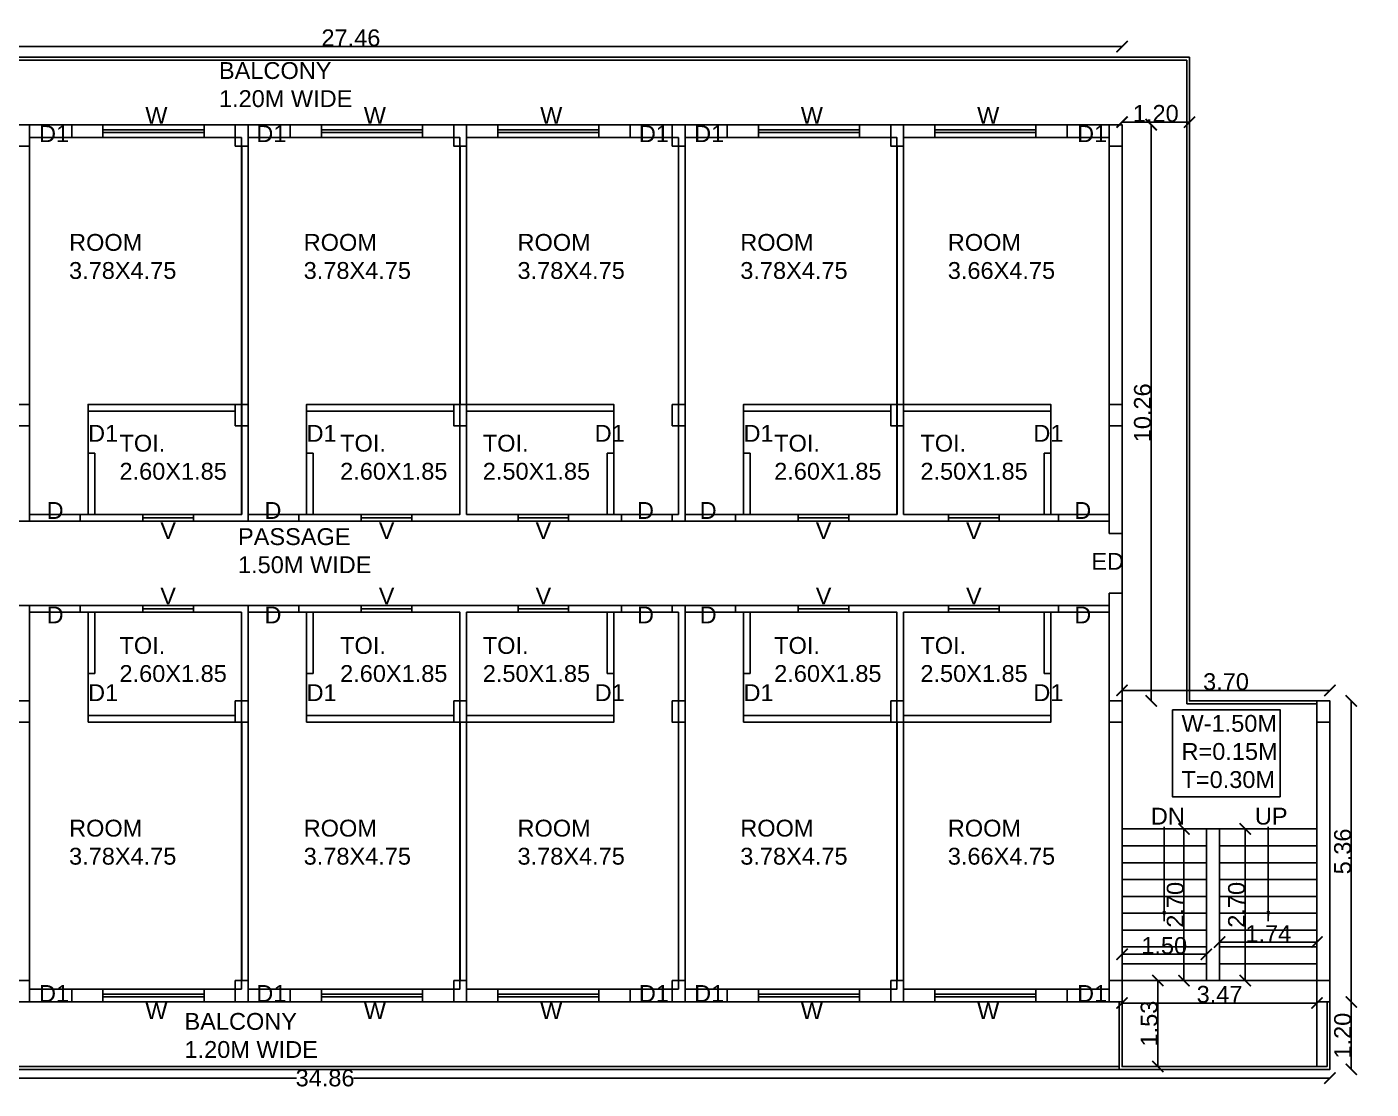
# Model space of a CAD drawing. Header units: metres. Extents: x 0 to 242, y 0 to 134.
# Drawn here: x 71.13 to 95.06, y 63.17 to 82.08 of the extents above; entities that cross this region are included whole.
import ezdxf

# ---------------------------------------------------------------- set-up
doc = ezdxf.new("R2010")
doc.units = ezdxf.units.M
doc.header["$MEASUREMENT"] = 0
doc.styles.get("Standard").update_dxf_attribs({"font": 'arial.ttf'})
doc.styles.add('STYLUSBT', font='arial.ttf')
doc.dimstyles.get("Standard").update_dxf_attribs({"dimtxt": 0.18, "dimasz": 0.18, "dimexe": 0.18, "dimexo": 0.0625, "dimgap": 0.09, "dimtad": 0, "dimtih": 1, "dimtoh": 1, "dimdec": 4, "dimzin": 0, "dimdsep": 46, "dimtxsty": 'Standard', "dimcen": 0.09, "dimadec": 0, "dimazin": 0, "dimtfac": 1, "dimtdec": 4, "dimtofl": 0, "dimtmove": 0, "dimatfit": 3, "dimfxl": 1, "dimtolj": 1, "dimtzin": 0, "dimarcsym": 0})
doc.dimstyles.new('STANDARD$0', dxfattribs={"dimtxt": 0.3, "dimasz": 0.2, "dimexe": 0.0625, "dimexo": 1, "dimgap": 0, "dimtad": 1, "dimtoh": 1, "dimzin": 0, "dimdsep": 46, "dimtxsty": 'STYLUSBT', "dimblk": 'ARCHTICK', "dimcen": 0.09375, "dimse1": 1, "dimse2": 1, "dimadec": 0, "dimazin": 0, "dimtfac": 1, "dimtofl": 0, "dimtmove": 2, "dimatfit": 3, "dimldrblk": 'ARCHTICK', "dimfxl": 1, "dimtolj": 1, "dimtzin": 0, "dimarcsym": 0})

# ---------------------------------------------------------------- blocks, each defined once
blk = doc.blocks.new('_ArchTick')
at = {"color": 0, "linetype": 'ByBlock', "const_width": 0.15}
blk.add_lwpolyline([(-0.5, -0.5), (0.5, 0.5)], dxfattribs=at)
blk = doc.blocks.new('*D80')
at = {"color": 0, "lineweight": -2, "transparency": 16777216}
blk.add_line((63.171, 81.731), (90.631, 81.731), dxfattribs=at)
at = {"layer": 'DEFPOINTS', "color": 0, "transparency": 16777216}
for p in [(90.631, 81.731), (63.171, 80.34), (90.631, 80.34)]:
    blk.add_point(p, dxfattribs=at)
at = {"color": 0, "lineweight": -2, "transparency": 16777216, "xscale": 0.2, "yscale": 0.2, "zscale": 0.2, "rotation": 180}
blk.add_blockref('_ArchTick', (63.171, 81.731), dxfattribs=at)
at = {"color": 0, "lineweight": -2, "transparency": 16777216, "xscale": 0.2, "yscale": 0.2, "zscale": 0.2}
blk.add_blockref('_ArchTick', (90.631, 81.731), dxfattribs=at)
at = {"color": 0, "transparency": 16777216, "insert": (76.901, 81.884), "char_height": 0.3, "attachment_point": 5, "style": 'STYLUSBT'}
blk.add_mtext('\\A1;27.46', dxfattribs=at)
blk = doc.blocks.new('*D83')
at = {"color": 0, "lineweight": -2, "transparency": 16777216}
blk.add_line((91.149, 80.34), (91.149, 70.08), dxfattribs=at)
at = {"layer": 'DEFPOINTS', "color": 0, "transparency": 16777216}
for p in [(90.631, 80.34), (90.631, 70.08), (91.149, 70.08)]:
    blk.add_point(p, dxfattribs=at)
at = {"color": 0, "lineweight": -2, "transparency": 16777216, "xscale": 0.2, "yscale": 0.2, "zscale": 0.2}
for p, rotation in [((91.149, 80.34), 90), ((91.149, 70.08), 270)]:
    blk.add_blockref('_ArchTick', p, dxfattribs=dict(at, rotation=rotation))
at = {"color": 0, "transparency": 16777216, "insert": (90.995, 75.21), "char_height": 0.3, "attachment_point": 5, "rotation": 90, "style": 'STYLUSBT'}
blk.add_mtext('\\A1;10.26', dxfattribs=at)
blk = doc.blocks.new('*D84')
at = {"color": 0, "lineweight": -2, "transparency": 16777216}
blk.add_line((90.631, 70.268), (94.331, 70.268), dxfattribs=at)
at = {"layer": 'DEFPOINTS', "color": 0, "transparency": 16777216}
for p in [(94.331, 70.268), (90.631, 70.08), (94.331, 70.08)]:
    blk.add_point(p, dxfattribs=at)
at = {"color": 0, "lineweight": -2, "transparency": 16777216, "xscale": 0.2, "yscale": 0.2, "zscale": 0.2, "rotation": 180}
blk.add_blockref('_ArchTick', (90.631, 70.268), dxfattribs=at)
at = {"color": 0, "lineweight": -2, "transparency": 16777216, "xscale": 0.2, "yscale": 0.2, "zscale": 0.2}
blk.add_blockref('_ArchTick', (94.331, 70.268), dxfattribs=at)
at = {"color": 0, "transparency": 16777216, "insert": (92.481, 70.421), "char_height": 0.3, "attachment_point": 5, "style": 'STYLUSBT'}
blk.add_mtext('\\A1;3.70', dxfattribs=at)
blk = doc.blocks.new('*D85')
at = {"color": 0, "lineweight": -2, "transparency": 16777216}
blk.add_line((94.712, 70.08), (94.712, 64.72), dxfattribs=at)
at = {"layer": 'DEFPOINTS', "color": 0, "transparency": 16777216}
for p in [(94.331, 70.08), (94.331, 64.72), (94.712, 64.72)]:
    blk.add_point(p, dxfattribs=at)
at = {"color": 0, "lineweight": -2, "transparency": 16777216, "xscale": 0.2, "yscale": 0.2, "zscale": 0.2}
for p, rotation in [((94.712, 70.08), 90), ((94.712, 64.72), 270)]:
    blk.add_blockref('_ArchTick', p, dxfattribs=dict(at, rotation=rotation))
at = {"color": 0, "transparency": 16777216, "insert": (94.558, 67.4), "char_height": 0.3, "attachment_point": 5, "rotation": 90, "style": 'STYLUSBT'}
blk.add_mtext('\\A1;5.36', dxfattribs=at)
blk = doc.blocks.new('*D86')
at = {"color": 0, "lineweight": -2, "transparency": 16777216}
for p, q in [((59.471, 63.365), (75.935, 63.365)), ((94.331, 63.365), (76.947, 63.365))]:
    blk.add_line(p, q, dxfattribs=at)
at = {"layer": 'DEFPOINTS', "color": 0, "transparency": 16777216}
for p in [(59.471, 64.72), (94.331, 64.72), (94.331, 63.365)]:
    blk.add_point(p, dxfattribs=at)
at = {"color": 0, "lineweight": -2, "transparency": 16777216, "xscale": 0.2, "yscale": 0.2, "zscale": 0.2, "rotation": 180}
blk.add_blockref('_ArchTick', (59.471, 63.365), dxfattribs=at)
at = {"color": 0, "lineweight": -2, "transparency": 16777216, "xscale": 0.2, "yscale": 0.2, "zscale": 0.2}
blk.add_blockref('_ArchTick', (94.331, 63.365), dxfattribs=at)
at = {"color": 0, "transparency": 16777216, "insert": (76.441, 63.365), "char_height": 0.3, "attachment_point": 5, "style": 'STYLUSBT'}
blk.add_mtext('\\A1;34.86', dxfattribs=at)
blk = doc.blocks.new('*D89')
at = {"color": 0, "lineweight": -2, "transparency": 16777216}
blk.add_line((90.631, 80.386), (91.831, 80.386), dxfattribs=at)
at = {"layer": 'DEFPOINTS', "color": 0, "transparency": 16777216}
for p in [(90.631, 80.373), (91.831, 80.386), (91.831, 80.373)]:
    blk.add_point(p, dxfattribs=at)
at = {"color": 0, "lineweight": -2, "transparency": 16777216, "xscale": 0.2, "yscale": 0.2, "zscale": 0.2, "rotation": 180}
blk.add_blockref('_ArchTick', (90.631, 80.386), dxfattribs=at)
at = {"color": 0, "lineweight": -2, "transparency": 16777216, "xscale": 0.2, "yscale": 0.2, "zscale": 0.2}
blk.add_blockref('_ArchTick', (91.831, 80.386), dxfattribs=at)
at = {"color": 0, "transparency": 16777216, "insert": (91.231, 80.539), "char_height": 0.3, "attachment_point": 5, "style": 'STYLUSBT'}
blk.add_mtext('\\A1;1.20', dxfattribs=at)
blk = doc.blocks.new('*D31')
at = {"color": 0, "lineweight": -2, "transparency": 16777216}
blk.add_line((94.712, 63.52), (94.712, 64.72), dxfattribs=at)
at = {"layer": 'DEFPOINTS', "color": 0, "transparency": 16777216}
for p in [(94.712, 64.72), (95.065, 64.72), (95.065, 63.52)]:
    blk.add_point(p, dxfattribs=at)
at = {"color": 0, "lineweight": -2, "transparency": 16777216, "xscale": 0.2, "yscale": 0.2, "zscale": 0.2}
for p, rotation in [((94.712, 64.72), 90), ((94.712, 63.52), 270)]:
    blk.add_blockref('_ArchTick', p, dxfattribs=dict(at, rotation=rotation))
at = {"color": 0, "transparency": 16777216, "insert": (94.559, 64.12), "char_height": 0.3, "attachment_point": 5, "rotation": 90, "style": 'STYLUSBT'}
blk.add_mtext('\\A1;1.20', dxfattribs=at)
blk = doc.blocks.new('*D138')
at = {"color": 0, "lineweight": -2, "transparency": 16777216}
blk.add_line((90.631, 64.701), (94.101, 64.701), dxfattribs=at)
at = {"layer": 'DEFPOINTS', "color": 0, "transparency": 16777216}
for p in [(90.631, 65.1), (94.101, 65.1), (94.101, 64.701)]:
    blk.add_point(p, dxfattribs=at)
at = {"color": 0, "lineweight": -2, "transparency": 16777216, "xscale": 0.2, "yscale": 0.2, "zscale": 0.2, "rotation": 180}
blk.add_blockref('_ArchTick', (90.631, 64.701), dxfattribs=at)
at = {"color": 0, "lineweight": -2, "transparency": 16777216, "xscale": 0.2, "yscale": 0.2, "zscale": 0.2}
blk.add_blockref('_ArchTick', (94.101, 64.701), dxfattribs=at)
at = {"color": 0, "transparency": 16777216, "insert": (92.366, 64.854), "char_height": 0.3, "attachment_point": 5, "style": 'STYLUSBT'}
blk.add_mtext('\\A1;3.47', dxfattribs=at)
blk = doc.blocks.new('*D139')
at = {"color": 0, "lineweight": -2, "transparency": 16777216}
blk.add_line((91.267, 63.57), (91.267, 65.1), dxfattribs=at)
at = {"layer": 'DEFPOINTS', "color": 0, "transparency": 16777216}
for p in [(90.631, 65.1), (91.267, 65.1), (90.631, 63.57)]:
    blk.add_point(p, dxfattribs=at)
at = {"color": 0, "lineweight": -2, "transparency": 16777216, "xscale": 0.2, "yscale": 0.2, "zscale": 0.2}
for p, rotation in [((91.267, 65.1), 90), ((91.267, 63.57), 270)]:
    blk.add_blockref('_ArchTick', p, dxfattribs=dict(at, rotation=rotation))
at = {"color": 0, "transparency": 16777216, "insert": (91.114, 64.335), "char_height": 0.3, "attachment_point": 5, "rotation": 90, "style": 'STYLUSBT'}
blk.add_mtext('\\A1;1.53', dxfattribs=at)
blk = doc.blocks.new('*D140')
at = {"color": 0, "lineweight": -2, "transparency": 16777216}
blk.add_line((92.823, 67.8), (92.823, 65.1), dxfattribs=at)
at = {"layer": 'DEFPOINTS', "color": 0, "transparency": 16777216}
for p in [(92.366, 67.8), (92.366, 65.1), (92.823, 65.1)]:
    blk.add_point(p, dxfattribs=at)
at = {"color": 0, "lineweight": -2, "transparency": 16777216, "xscale": 0.2, "yscale": 0.2, "zscale": 0.2}
for p, rotation in [((92.823, 67.8), 90), ((92.823, 65.1), 270)]:
    blk.add_blockref('_ArchTick', p, dxfattribs=dict(at, rotation=rotation))
at = {"color": 0, "transparency": 16777216, "insert": (92.67, 66.45), "char_height": 0.3, "attachment_point": 5, "rotation": 90, "style": 'STYLUSBT'}
blk.add_mtext('\\A1;2.70', dxfattribs=at)
blk = doc.blocks.new('*D141')
at = {"color": 0, "lineweight": -2, "transparency": 16777216}
blk.add_line((92.366, 65.787), (94.101, 65.787), dxfattribs=at)
at = {"layer": 'DEFPOINTS', "color": 0, "transparency": 16777216}
for p in [(92.366, 66), (94.101, 66), (94.101, 65.787)]:
    blk.add_point(p, dxfattribs=at)
at = {"color": 0, "lineweight": -2, "transparency": 16777216, "xscale": 0.2, "yscale": 0.2, "zscale": 0.2, "rotation": 180}
blk.add_blockref('_ArchTick', (92.366, 65.787), dxfattribs=at)
at = {"color": 0, "lineweight": -2, "transparency": 16777216, "xscale": 0.2, "yscale": 0.2, "zscale": 0.2}
blk.add_blockref('_ArchTick', (94.101, 65.787), dxfattribs=at)
at = {"color": 0, "transparency": 16777216, "insert": (93.234, 65.937), "char_height": 0.3, "attachment_point": 5, "style": 'STYLUSBT'}
blk.add_mtext('\\A1;1.74', dxfattribs=at)
blk = doc.blocks.new('*D142')
at = {"color": 0, "lineweight": -2, "transparency": 16777216}
blk.add_line((91.733, 67.8), (91.733, 65.1), dxfattribs=at)
at = {"layer": 'DEFPOINTS', "color": 0, "transparency": 16777216}
for p in [(92.131, 67.8), (91.733, 65.1), (92.131, 65.1)]:
    blk.add_point(p, dxfattribs=at)
at = {"color": 0, "lineweight": -2, "transparency": 16777216, "xscale": 0.2, "yscale": 0.2, "zscale": 0.2}
for p, rotation in [((91.733, 67.8), 90), ((91.733, 65.1), 270)]:
    blk.add_blockref('_ArchTick', p, dxfattribs=dict(at, rotation=rotation))
at = {"color": 0, "transparency": 16777216, "insert": (91.579, 66.45), "char_height": 0.3, "attachment_point": 5, "rotation": 90, "style": 'STYLUSBT'}
blk.add_mtext('\\A1;2.70', dxfattribs=at)
blk = doc.blocks.new('*D143')
at = {"color": 0, "lineweight": -2, "transparency": 16777216}
blk.add_line((90.631, 65.569), (92.131, 65.569), dxfattribs=at)
at = {"layer": 'DEFPOINTS', "color": 0, "transparency": 16777216}
for p in [(90.631, 66), (92.131, 66), (92.131, 65.569)]:
    blk.add_point(p, dxfattribs=at)
at = {"color": 0, "lineweight": -2, "transparency": 16777216, "xscale": 0.2, "yscale": 0.2, "zscale": 0.2, "rotation": 180}
blk.add_blockref('_ArchTick', (90.631, 65.569), dxfattribs=at)
at = {"color": 0, "lineweight": -2, "transparency": 16777216, "xscale": 0.2, "yscale": 0.2, "zscale": 0.2}
blk.add_blockref('_ArchTick', (92.131, 65.569), dxfattribs=at)
at = {"color": 0, "transparency": 16777216, "insert": (91.381, 65.722), "char_height": 0.3, "attachment_point": 5, "style": 'STYLUSBT'}
blk.add_mtext('\\A1;1.50', dxfattribs=at)

msp = doc.modelspace()

# ---------------------------------------------------------------- linework, layer by layer
at = {"color": 7}
for p, q in [((61.971, 81.54), (91.831, 81.54)), ((62.021, 81.49), (91.781, 81.49)), ((91.781, 70.03), (91.781, 81.49)), ((91.831, 70.08), (91.831, 81.54)), ((71.181, 80.34), (74.841, 80.34)), ((72.486, 80.34), (72.486, 80.11)), ((72.486, 80.248), (74.286, 80.248)), ((72.486, 80.201), (74.286, 80.201)), ((74.286, 80.34), (74.286, 80.11)), ((75.071, 80.34), (78.731, 80.34)), ((76.376, 80.34), (76.376, 80.11)), ((76.376, 80.248), (78.176, 80.248)), ((76.376, 80.201), (78.176, 80.201)), ((78.176, 80.34), (78.176, 80.11)), ((78.961, 80.34), (82.621, 80.34)), ((79.516, 80.34), (79.516, 80.11)), ((79.516, 80.248), (81.316, 80.248)), ((79.516, 80.201), (81.316, 80.201)), ((81.316, 80.34), (81.316, 80.11)), ((81.871, 80.34), (81.871, 80.11)), ((82.851, 80.34), (86.511, 80.34)), ((84.156, 80.34), (84.156, 80.11)), ((84.156, 80.248), (85.956, 80.248)), ((84.156, 80.201), (85.956, 80.201)), ((85.956, 80.34), (85.956, 80.11)), ((86.741, 80.34), (90.401, 80.34)), ((87.296, 80.34), (87.296, 80.11)), ((87.296, 80.248), (89.096, 80.248)), ((87.296, 80.201), (89.096, 80.201)), ((89.096, 80.34), (89.096, 80.11)), ((71.181, 79.96), (71.181, 75.36)), ((74.956, 79.96), (74.956, 75.36)), ((75.071, 79.96), (75.071, 75.36)), ((78.846, 79.96), (78.846, 75.36)), ((78.961, 79.96), (78.961, 75.36)), ((82.736, 79.96), (82.736, 75.36)), ((82.851, 79.96), (82.851, 75.36)), ((86.626, 79.96), (86.626, 75.36)), ((86.741, 79.96), (86.741, 75.36)), ((90.631, 75.36), (90.631, 79.96)), ((72.221, 75.36), (74.841, 75.36)), ((72.221, 75.36), (74.841, 75.36)), ((72.221, 75.36), (72.221, 73.4)), ((72.221, 75.24), (74.841, 75.24)), ((76.111, 75.36), (78.731, 75.36)), ((76.111, 75.36), (78.731, 75.36)), ((76.111, 75.36), (76.111, 73.4)), ((76.111, 75.24), (78.731, 75.24)), ((78.961, 75.36), (81.581, 75.36)), ((78.961, 75.36), (81.581, 75.36)), ((78.961, 75.24), (81.581, 75.24)), ((81.581, 75.36), (81.581, 73.4)), ((83.891, 75.36), (86.511, 75.36)), ((83.891, 75.36), (86.511, 75.36)), ((83.891, 75.36), (83.891, 73.4)), ((83.891, 75.24), (86.511, 75.24)), ((86.741, 75.36), (89.361, 75.36)), ((86.741, 75.36), (89.361, 75.36)), ((86.741, 75.24), (89.361, 75.24)), ((89.361, 75.36), (89.361, 73.4)), ((71.181, 73.28), (71.181, 74.98)), ((74.951, 73.4), (74.951, 74.98)), ((75.071, 73.28), (75.071, 74.98)), ((78.841, 73.4), (78.841, 74.98)), ((78.961, 73.4), (78.961, 74.98)), ((82.731, 73.4), (82.731, 74.98)), ((82.851, 73.28), (82.851, 74.98)), ((86.621, 73.4), (86.621, 74.98)), ((86.741, 73.4), (86.741, 74.98)), ((90.401, 73.28), (90.401, 74.98)), ((90.631, 70.08), (90.631, 74.98)), ((72.221, 74.49), (72.341, 74.49)), ((72.341, 74.49), (72.341, 73.4)), ((76.111, 74.49), (76.231, 74.49)), ((76.231, 74.49), (76.231, 73.4)), ((81.461, 74.49), (81.461, 73.4)), ((81.461, 74.49), (81.581, 74.49)), ((83.891, 74.49), (84.011, 74.49)), ((84.011, 74.49), (84.011, 73.4)), ((89.241, 74.49), (89.241, 73.4)), ((89.241, 74.49), (89.361, 74.49)), ((90.401, 73.28), (63.401, 73.28)), ((72.221, 73.4), (72.081, 73.4)), ((72.081, 73.4), (72.081, 73.28)), ((74.951, 73.4), (72.341, 73.4)), ((73.196, 73.28), (73.196, 73.4)), ((73.196, 73.34), (74.096, 73.34)), ((74.096, 73.28), (74.096, 73.4)), ((76.111, 73.4), (75.971, 73.4)), ((75.971, 73.4), (75.971, 73.28)), ((78.841, 73.4), (76.231, 73.4)), ((77.086, 73.28), (77.086, 73.4)), ((77.086, 73.34), (77.986, 73.34)), ((77.986, 73.28), (77.986, 73.4)), ((81.461, 73.4), (78.961, 73.4)), ((79.877, 73.28), (79.877, 73.4)), ((79.877, 73.34), (80.777, 73.34)), ((80.777, 73.28), (80.777, 73.4)), ((81.721, 73.4), (81.581, 73.4)), ((81.721, 73.28), (81.721, 73.4)), ((82.731, 73.4), (82.621, 73.4)), ((82.621, 73.28), (82.621, 73.4)), ((83.891, 73.4), (83.751, 73.4)), ((83.751, 73.4), (83.751, 73.28)), ((86.621, 73.4), (84.011, 73.4)), ((84.866, 73.28), (84.866, 73.4)), ((84.866, 73.34), (85.766, 73.34)), ((85.766, 73.28), (85.766, 73.4)), ((89.241, 73.4), (86.741, 73.4)), ((87.541, 73.28), (87.541, 73.4)), ((87.541, 73.34), (88.441, 73.34)), ((88.441, 73.28), (88.441, 73.4)), ((89.501, 73.4), (89.361, 73.4)), ((89.501, 73.28), (89.501, 73.4)), ((90.631, 73.06), (90.401, 73.06)), ((90.631, 72), (90.401, 72)), ((90.401, 71.78), (63.401, 71.78)), ((71.181, 70.08), (71.181, 71.78)), ((72.081, 71.78), (72.081, 71.66)), ((72.221, 71.66), (72.081, 71.66)), ((72.221, 69.7), (72.221, 71.66)), ((74.951, 71.66), (72.341, 71.66)), ((72.341, 70.57), (72.341, 71.66)), ((73.196, 71.66), (73.196, 71.78)), ((73.196, 71.72), (74.096, 71.72)), ((74.096, 71.66), (74.096, 71.78)), ((74.951, 70.08), (74.951, 71.66)), ((75.071, 70.08), (75.071, 71.78)), ((75.971, 71.78), (75.971, 71.66)), ((76.111, 71.66), (75.971, 71.66)), ((76.111, 69.7), (76.111, 71.66)), ((78.841, 71.66), (76.231, 71.66)), ((76.231, 70.57), (76.231, 71.66)), ((77.086, 71.66), (77.086, 71.78)), ((77.086, 71.72), (77.986, 71.72)), ((77.986, 71.66), (77.986, 71.78)), ((78.841, 70.08), (78.841, 71.66)), ((81.461, 71.66), (78.961, 71.66)), ((78.961, 70.08), (78.961, 71.66)), ((79.877, 71.66), (79.877, 71.78)), ((79.877, 71.72), (80.777, 71.72)), ((80.777, 71.66), (80.777, 71.78)), ((81.461, 70.57), (81.461, 71.66)), ((81.721, 71.66), (81.581, 71.66)), ((81.581, 69.7), (81.581, 71.66)), ((81.721, 71.66), (81.721, 71.78)), ((82.621, 71.66), (82.621, 71.78)), ((82.731, 71.66), (82.621, 71.66)), ((82.731, 70.08), (82.731, 71.66)), ((82.851, 70.08), (82.851, 71.78)), ((83.751, 71.78), (83.751, 71.66)), ((83.891, 71.66), (83.751, 71.66)), ((83.891, 69.7), (83.891, 71.66)), ((86.621, 71.66), (84.011, 71.66)), ((84.011, 70.57), (84.011, 71.66)), ((84.866, 71.66), (84.866, 71.78)), ((84.866, 71.72), (85.766, 71.72)), ((85.766, 71.66), (85.766, 71.78)), ((86.621, 70.08), (86.621, 71.66)), ((89.241, 71.66), (86.741, 71.66)), ((86.741, 70.08), (86.741, 71.66)), ((87.541, 71.66), (87.541, 71.78)), ((87.541, 71.72), (88.441, 71.72)), ((88.441, 71.66), (88.441, 71.78)), ((89.241, 70.57), (89.241, 71.66)), ((89.501, 71.66), (89.361, 71.66)), ((89.361, 69.7), (89.361, 71.66)), ((89.501, 71.66), (89.501, 71.78)), ((72.221, 70.57), (72.341, 70.57)), ((76.111, 70.57), (76.231, 70.57)), ((81.461, 70.57), (81.581, 70.57)), ((83.891, 70.57), (84.011, 70.57)), ((89.241, 70.57), (89.361, 70.57)), ((94.101, 70.03), (91.781, 70.03)), ((94.101, 70.08), (91.831, 70.08)), ((71.181, 69.7), (71.181, 65.1)), ((72.221, 69.82), (74.841, 69.82)), ((72.221, 69.7), (74.841, 69.7)), ((74.956, 69.7), (74.956, 65.1)), ((75.071, 69.7), (75.071, 65.1)), ((76.111, 69.82), (78.731, 69.82)), ((76.111, 69.7), (78.731, 69.7)), ((78.846, 69.7), (78.846, 65.1)), ((78.961, 69.82), (81.581, 69.82)), ((78.961, 69.7), (78.961, 65.1)), ((78.961, 69.7), (81.581, 69.7)), ((82.736, 69.7), (82.736, 65.1)), ((82.851, 69.7), (82.851, 65.1)), ((83.891, 69.82), (86.511, 69.82)), ((83.891, 69.7), (86.511, 69.7)), ((86.626, 69.7), (86.626, 65.1)), ((86.741, 69.82), (89.361, 69.82)), ((86.741, 69.7), (86.741, 65.1)), ((86.741, 69.7), (89.361, 69.7)), ((90.631, 65.1), (90.631, 69.7)), ((94.101, 69.7), (94.101, 63.57)), ((94.331, 69.7), (94.331, 65.1)), ((90.631, 67.8), (92.131, 67.8)), ((92.131, 67.8), (92.131, 65.1)), ((92.366, 65.1), (92.366, 67.8)), ((92.366, 67.8), (94.101, 67.8)), ((90.631, 65.1), (94.101, 65.1)), ((72.486, 64.95), (72.486, 64.72)), ((72.486, 64.858), (74.286, 64.858)), ((74.286, 64.95), (74.286, 64.72)), ((76.376, 64.95), (76.376, 64.72)), ((76.376, 64.858), (78.176, 64.858)), ((78.176, 64.95), (78.176, 64.72)), ((79.516, 64.95), (79.516, 64.72)), ((79.516, 64.858), (81.316, 64.858)), ((81.316, 64.95), (81.316, 64.72)), ((81.871, 64.95), (81.871, 64.72)), ((84.156, 64.95), (84.156, 64.72)), ((84.156, 64.858), (85.956, 64.858)), ((85.956, 64.95), (85.956, 64.72)), ((87.296, 64.95), (87.296, 64.72)), ((87.296, 64.858), (89.096, 64.858)), ((89.096, 64.95), (89.096, 64.72)), ((71.181, 64.72), (74.841, 64.72)), ((72.486, 64.811), (74.286, 64.811)), ((75.071, 64.72), (78.731, 64.72)), ((76.376, 64.811), (78.176, 64.811)), ((78.961, 64.72), (82.621, 64.72)), ((79.516, 64.811), (81.316, 64.811)), ((82.851, 64.72), (86.511, 64.72)), ((84.156, 64.811), (85.956, 64.811)), ((86.741, 64.72), (90.401, 64.72)), ((87.296, 64.811), (89.096, 64.811)), ((90.581, 64.72), (90.581, 63.57)), ((90.631, 64.72), (90.631, 63.57)), ((94.281, 64.72), (94.281, 63.57)), ((94.331, 64.72), (94.331, 63.52)), ((94.331, 64.72), (94.331, 63.52)), ((63.171, 63.52), (90.631, 63.52)), ((63.221, 63.57), (90.581, 63.57)), ((94.281, 63.57), (90.631, 63.57)), ((90.631, 63.52), (94.331, 63.52))]:
    msp.add_line(p, q, dxfattribs=at)
at = {"color": 3}
for p, q in [((90.631, 67.5), (92.131, 67.5)), ((92.366, 67.5), (94.101, 67.5)), ((90.631, 67.2), (92.131, 67.2)), ((92.366, 67.2), (94.101, 67.2)), ((90.631, 66.9), (92.131, 66.9)), ((92.366, 66.9), (94.101, 66.9)), ((90.631, 66.6), (92.131, 66.6)), ((92.366, 66.6), (94.101, 66.6)), ((90.631, 66.3), (92.131, 66.3)), ((92.366, 66.3), (94.101, 66.3)), ((90.631, 66), (92.131, 66)), ((92.366, 66), (94.101, 66)), ((90.631, 65.7), (92.131, 65.7)), ((92.366, 65.7), (94.101, 65.7)), ((90.631, 65.4), (92.131, 65.4)), ((92.366, 65.4), (94.101, 65.4))]:
    msp.add_line(p, q, dxfattribs=at)
at = {"color": 64}
msp.add_lwpolyline([(59.471, 63.52), (59.471, 70.08), (61.971, 70.08), (61.971, 81.54), (91.831, 81.54), (91.831, 70.08), (94.331, 70.08), (94.331, 63.52), (90.581, 63.52), (90.581, 64.72), (63.221, 64.72), (63.221, 63.52), (59.471, 63.52)], dxfattribs=at)
at = {"color": 7}
for points in [[(63.171, 64.72), (90.631, 64.72), (90.631, 80.34), (63.171, 80.34)], [(70.951, 80.34), (71.181, 80.34), (71.181, 79.96), (70.951, 79.96)], [(74.841, 80.34), (75.071, 80.34), (75.071, 79.96), (74.841, 79.96)], [(78.731, 80.34), (78.961, 80.34), (78.961, 79.96), (78.731, 79.96)], [(82.621, 80.34), (82.851, 80.34), (82.851, 79.96), (82.621, 79.96)], [(86.511, 80.34), (86.741, 80.34), (86.741, 79.96), (86.511, 79.96)], [(90.401, 80.34), (90.631, 80.34), (90.631, 79.96), (90.401, 79.96)], [(70.951, 75.36), (71.181, 75.36), (71.181, 74.98), (70.951, 74.98)], [(74.841, 75.36), (75.071, 75.36), (75.071, 74.98), (74.841, 74.98)], [(78.731, 75.36), (78.961, 75.36), (78.961, 74.98), (78.731, 74.98)], [(82.621, 75.36), (82.851, 75.36), (82.851, 74.98), (82.621, 74.98)], [(86.511, 75.36), (86.741, 75.36), (86.741, 74.98), (86.511, 74.98)], [(90.401, 75.36), (90.631, 75.36), (90.631, 74.98), (90.401, 74.98)], [(70.951, 70.08), (71.181, 70.08), (71.181, 69.7), (70.951, 69.7)], [(74.841, 70.08), (75.071, 70.08), (75.071, 69.7), (74.841, 69.7)], [(78.731, 70.08), (78.961, 70.08), (78.961, 69.7), (78.731, 69.7)], [(82.621, 70.08), (82.851, 70.08), (82.851, 69.7), (82.621, 69.7)], [(86.511, 70.08), (86.741, 70.08), (86.741, 69.7), (86.511, 69.7)], [(90.401, 70.08), (90.631, 70.08), (90.631, 69.7), (90.401, 69.7)], [(91.527, 69.924), (93.445, 69.924), (93.445, 68.375), (91.527, 68.375)], [(94.331, 70.08), (94.101, 70.08), (94.101, 69.7), (94.331, 69.7)], [(70.951, 65.1), (71.181, 65.1), (71.181, 64.72), (70.951, 64.72)], [(74.841, 65.1), (75.071, 65.1), (75.071, 64.72), (74.841, 64.72)], [(78.731, 65.1), (78.961, 65.1), (78.961, 64.72), (78.731, 64.72)], [(82.621, 65.1), (82.851, 65.1), (82.851, 64.72), (82.621, 64.72)], [(86.511, 65.1), (86.741, 65.1), (86.741, 64.72), (86.511, 64.72)], [(90.401, 65.1), (90.631, 65.1), (90.631, 64.72), (90.401, 64.72)], [(94.331, 65.1), (94.101, 65.1), (94.101, 64.72), (94.331, 64.72)]]:
    msp.add_lwpolyline(points, close=True, dxfattribs=at)
for points in [[(71.931, 80.34), (71.931, 80.11)], [(75.821, 80.34), (75.821, 80.11)], [(83.601, 80.34), (83.601, 80.11)], [(89.651, 80.11), (89.651, 80.34)], [(74.841, 80.11), (71.931, 80.11)], [(78.731, 80.11), (75.821, 80.11)], [(81.871, 80.11), (78.961, 80.11)], [(82.912, 80.11), (82.851, 80.11)], [(86.511, 80.11), (83.601, 80.11)], [(89.651, 80.11), (86.741, 80.11)], [(90.401, 74.98), (90.401, 80.11)], [(90.401, 73.06), (90.401, 73.28)], [(90.401, 70.08), (90.401, 72)], [(90.401, 64.95), (90.401, 70.08)], [(71.931, 64.95), (71.931, 64.72)], [(71.931, 64.95), (74.841, 64.95)], [(75.821, 64.95), (75.821, 64.72)], [(75.821, 64.95), (78.731, 64.95)], [(78.961, 64.95), (81.871, 64.95)], [(83.601, 64.95), (83.601, 64.72)], [(83.601, 64.95), (86.511, 64.95)], [(86.741, 64.95), (89.651, 64.95)], [(89.651, 64.72), (89.651, 64.95)]]:
    msp.add_lwpolyline(points, dxfattribs=at)
at = {"color": 2}
for points in [[(74.951, 73.4), (71.181, 73.4), (71.181, 80.11), (74.951, 80.11)], [(78.841, 73.4), (75.071, 73.4), (75.071, 80.11), (78.841, 80.11)], [(78.961, 80.11), (82.731, 80.11), (82.731, 73.4), (78.961, 73.4)], [(86.621, 73.4), (82.851, 73.4), (82.851, 80.11), (86.621, 80.11)], [(86.741, 80.11), (90.401, 80.11), (90.401, 73.4), (86.741, 73.4)], [(74.951, 71.66), (71.181, 71.66), (71.181, 64.95), (74.951, 64.95)], [(78.841, 71.66), (75.071, 71.66), (75.071, 64.95), (78.841, 64.95)], [(78.961, 64.95), (82.731, 64.95), (82.731, 71.66), (78.961, 71.66)], [(86.621, 71.66), (82.851, 71.66), (82.851, 64.95), (86.621, 64.95)], [(86.741, 64.95), (90.401, 64.95), (90.401, 71.66), (86.741, 71.66)]]:
    msp.add_lwpolyline(points, close=True, dxfattribs=at)
for points in [[(72.221, 73.4), (74.956, 73.4), (74.956, 75.36), (72.221, 75.36)], [(76.111, 73.4), (78.841, 73.4), (78.841, 75.36), (76.111, 75.36)], [(78.961, 73.4), (81.581, 73.4), (81.581, 75.36), (78.961, 75.36)], [(83.891, 73.4), (86.626, 73.4), (86.626, 75.36), (83.891, 75.36)], [(86.741, 73.4), (89.361, 73.4), (89.361, 75.36), (86.741, 75.36)], [(72.221, 69.7), (74.951, 69.7), (74.951, 71.66), (72.221, 71.66)], [(76.111, 69.7), (78.841, 69.7), (78.841, 71.66), (76.111, 71.66)], [(78.961, 69.7), (81.581, 69.7), (81.581, 71.66), (78.961, 71.66)], [(83.891, 69.7), (86.621, 69.7), (86.621, 71.66), (83.891, 71.66)], [(86.741, 69.7), (89.361, 69.7), (89.361, 71.66), (86.741, 71.66)], [(90.631, 65.1), (94.101, 65.1), (94.101, 63.57), (90.631, 63.57)]]:
    msp.add_lwpolyline(points, close=True)
at = {"color": 1}
for points in [[(90.631, 63.57), (94.101, 63.57), (94.101, 67.8), (90.631, 67.8)], [(90.631, 67.8), (92.131, 67.8), (92.131, 65.1), (90.631, 65.1)], [(92.366, 65.1), (94.101, 65.1), (94.101, 67.8), (92.366, 67.8)]]:
    msp.add_lwpolyline(points, close=True, dxfattribs=at)

# ---------------------------------------------------------------- texts
at = {"color": 7, "char_height": 0.3, "attachment_point": 1}
for s, width, heights, insert in [('BALCONY\\P1.20M WIDE', 3.07423, [0.918], (74.552, 81.454)), ('W', 0.3, [0.347], (73.24, 80.657)), ('W', 0.3, [0.347], (77.13, 80.657)), ('W', 0.3, [0.347], (80.27, 80.657)), ('W', 0.3, [0.347], (84.91, 80.657)), ('W', 0.3, [0.347], (88.05, 80.657)), ('D1', 0.3, [0.347], (71.348, 80.329)), ('D1', 0.3, [0.347], (75.216, 80.329)), ('D1', 0.3, [0.347], (82.028, 80.329)), ('D1', 0.3, [0.347], (83.012, 80.329)), ('D1', 0.3, [0.347], (89.829, 80.329)), ('ROOM\\P3.78X4.75', 1.96273, [0.918], (71.883, 78.394)), ('ROOM\\P3.78X4.75', 1.96273, [0.918], (76.06, 78.394)), ('ROOM\\P3.78X4.75', 1.96273, [0.918], (79.867, 78.394)), ('ROOM\\P3.78X4.75', 1.96273, [0.918], (83.833, 78.394)), ('ROOM\\P3.66X4.75', 1.96273, [0.918], (87.528, 78.394)), ('D1', 0.3, [0.347], (72.221, 74.995)), ('D1', 0.3, [0.347], (76.111, 74.995)), ('D1', 0.3, [0.347], (81.241, 74.995)), ('D1', 0.3, [0.347], (83.891, 74.995)), ('D1', 0.3, [0.347], (89.051, 74.995)), ('TOI.\\P2.60X1.85', 1.96273, [0.918], (72.781, 74.819)), ('TOI.\\P2.60X1.85', 1.96273, [0.918], (76.709, 74.819)), ('TOI.\\P2.50X1.85', 1.96273, [0.918], (79.249, 74.819)), ('TOI.\\P2.60X1.85', 1.96273, [0.918], (84.437, 74.819)), ('TOI.\\P2.50X1.85', 1.96273, [0.918], (87.04, 74.819)), ('D', 0.3, [0.347], (71.483, 73.621)), ('D', 0.3, [0.347], (75.361, 73.621)), ('D', 0.3, [0.347], (81.994, 73.621)), ('D', 0.3, [0.347], (83.11, 73.621)), ('D', 0.3, [0.347], (89.779, 73.621)), ('V', 0.3, [0.347], (73.507, 73.262)), ('V', 0.3, [0.347], (77.397, 73.262)), ('V', 0.3, [0.347], (80.188, 73.262)), ('V', 0.3, [0.347], (85.177, 73.262)), ('V', 0.3, [0.347], (87.852, 73.262)), ('PASSAGE\\P1.50M WIDE', 3.39506, [0.918], (74.891, 73.155)), ('ED', 0.3, [0.347], (90.083, 72.715)), ('V', 0.3, [0.347], (73.507, 72.099)), ('V', 0.3, [0.347], (77.397, 72.099)), ('V', 0.3, [0.347], (80.188, 72.099)), ('V', 0.3, [0.347], (85.177, 72.099)), ('V', 0.3, [0.347], (87.852, 72.099)), ('D', 0.3, [0.347], (71.483, 71.761)), ('D', 0.3, [0.347], (75.361, 71.761)), ('D', 0.3, [0.347], (81.994, 71.761)), ('D', 0.3, [0.347], (83.11, 71.761)), ('D', 0.3, [0.347], (89.779, 71.761)), ('TOI.\\P2.60X1.85', 1.96273, [0.918], (72.781, 71.218)), ('TOI.\\P2.60X1.85', 1.96273, [0.918], (76.709, 71.218)), ('TOI.\\P2.50X1.85', 1.96273, [0.918], (79.249, 71.218)), ('TOI.\\P2.60X1.85', 1.96273, [0.918], (84.437, 71.218)), ('TOI.\\P2.50X1.85', 1.96273, [0.918], (87.04, 71.218)), ('D1', 0.3, [0.347], (72.221, 70.377)), ('D1', 0.3, [0.347], (76.111, 70.377)), ('D1', 0.3, [0.347], (81.241, 70.377)), ('D1', 0.3, [0.347], (83.891, 70.377)), ('D1', 0.3, [0.347], (89.051, 70.377)), ('W-1.50M\\PR=0.15M\\PT=0.30M', 2.67161, [1.31], (91.689, 69.83)), ('ROOM\\P3.78X4.75', 1.96273, [0.918], (71.883, 67.965)), ('ROOM\\P3.78X4.75', 1.96273, [0.918], (76.06, 67.965)), ('ROOM\\P3.78X4.75', 1.96273, [0.918], (79.867, 67.965)), ('ROOM\\P3.78X4.75', 1.96273, [0.918], (83.833, 67.965)), ('ROOM\\P3.66X4.75', 1.96273, [0.918], (87.528, 67.965)), ('DN', 1.00778, [0.51], (91.143, 68.178)), ('UP', 1.00778, [0.51], (92.995, 68.178)), ('D1', 0.3, [0.347], (71.348, 65.021)), ('D1', 0.3, [0.347], (75.216, 65.021)), ('D1', 0.3, [0.347], (82.028, 65.021)), ('D1', 0.3, [0.347], (83.012, 65.021)), ('D1', 0.3, [0.347], (89.829, 65.021)), ('W', 0.3, [0.347], (73.24, 64.714)), ('W', 0.3, [0.347], (77.13, 64.714)), ('W', 0.3, [0.347], (80.27, 64.714)), ('W', 0.3, [0.347], (84.91, 64.714)), ('W', 0.3, [0.347], (88.05, 64.714)), ('BALCONY\\P1.20M WIDE', 3.07423, [0.918], (73.938, 64.524))]:
    msp.add_mtext_dynamic_manual_height_columns(s, width=width, gutter_width=12.5, heights=heights, dxfattribs=dict(at, insert=insert))

# ---------------------------------------------------------------- dimensions: what is measured, and where the dimension line sits
at = {"color": 7}
for p1, p2, distance, picture, middle in [((63.171, 80.34), (90.631, 80.34), 1.392, '*D80', (76.901, 81.884)), ((90.631, 80.373), (91.831, 80.373), 0.013, '*D89', (91.231, 80.539)), ((90.631, 80.34), (90.631, 70.08), 0.517, '*D83', (90.995, 75.21)), ((90.631, 70.08), (94.331, 70.08), 0.188, '*D84', (92.481, 70.421)), ((94.331, 70.08), (94.331, 64.72), 0.38, '*D85', (94.558, 67.4)), ((95.065, 63.52), (95.065, 64.72), 0.353, '*D31', (94.559, 64.12))]:
    dim = msp.add_aligned_dim(p1=p1, p2=p2, distance=distance, dimstyle='STANDARD$0', dxfattribs=at)
    dim.commit()
    dim.dimension.update_dxf_attribs({"geometry": picture, "text_midpoint": middle})
at = {"color": 1}
for base, p1, p2, picture, middle in [((91.733, 65.1), (92.131, 67.8), (92.131, 65.1), '*D142', (91.579, 66.45)), ((92.823, 65.1), (92.366, 67.8), (92.366, 65.1), '*D140', (92.67, 66.45)), ((91.267, 65.1), (90.631, 63.57), (90.631, 65.1), '*D139', (91.114, 64.335))]:
    dim = msp.add_linear_dim(base=base, p1=p1, p2=p2, angle=90, dimstyle='STANDARD$0', dxfattribs=at)
    dim.commit()
    dim.dimension.update_dxf_attribs({"geometry": picture, "text_midpoint": middle})
at = {"color": 2}
for base, p1, p2, picture, middle in [((94.101183985, 65.786832498), (92.366183985, 65.999552671), (94.101183985, 65.999552671), '*D141', (93.233683985, 65.937446413)), ((92.131, 65.569), (90.631, 66), (92.131, 66), '*D143', (91.381, 65.722)), ((94.101, 64.701), (90.631, 65.1), (94.101, 65.1), '*D138', (92.366, 64.854))]:
    dim = msp.add_linear_dim(base=base, p1=p1, p2=p2, dimstyle='STANDARD$0', dxfattribs=at)
    dim.commit()
    dim.dimension.update_dxf_attribs({"geometry": picture, "text_midpoint": middle})
at = {"color": 7}
dim = msp.add_linear_dim(base=(94.331, 63.365), p1=(59.471, 64.72), p2=(94.331, 64.72), angle=360, dimstyle='STANDARD$0', dxfattribs=at)
dim.commit()
dim.dimension.update_dxf_attribs({"geometry": '*D86', "text_midpoint": (76.441, 63.365), "dimtype": 161})

# ---------------------------------------------------------------- leaders
for points in [[(91.381, 66.161), (91.381, 67.837)], [(93.234, 66.161), (93.234, 67.837)]]:
    msp.add_leader(points, dimstyle='Standard', override={"dimgap": 0.09, "dimtad": 0}, dxfattribs=at)

doc.saveas('drawing.dxf')
